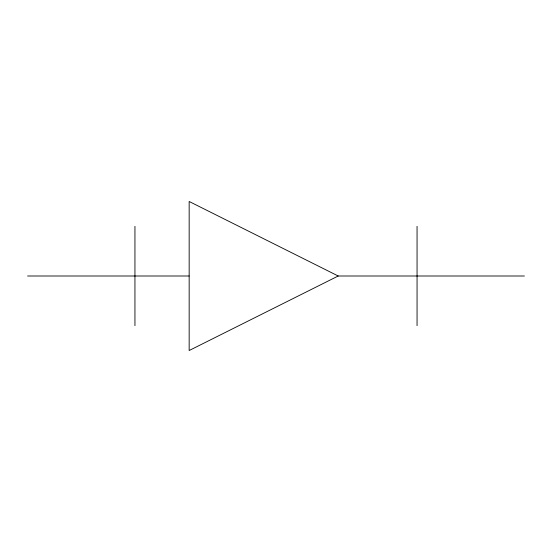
<?xml version="1.0" encoding="UTF-8"?>
<svg xmlns="http://www.w3.org/2000/svg" width="552" height="552" viewBox="0 0 552 552"><rect width="100%" height="100%" fill="white"/><g stroke="black" fill="none" stroke-linecap="round" stroke-linejoin="round"><path stroke-width="0.83" d="M338.203 276L189.163 350.52L189.163 201.48L338.203 276L524.4 276M27.6 276L189.163 276M417.057 226.32L417.057 325.68M134.943 226.32L134.943 325.68"/></g></svg>
